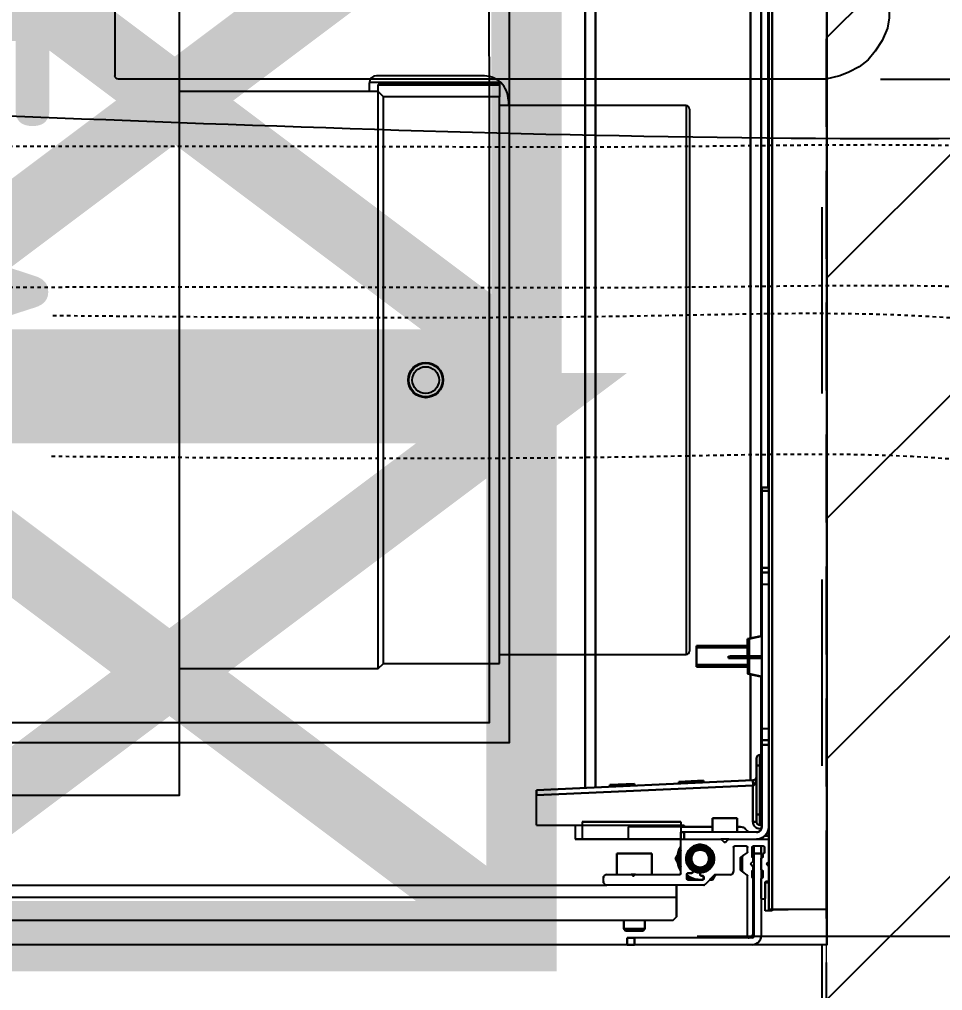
# Model space of a CAD drawing. Extents: x -2932 to 12371, y 2178 to 6224.
# Drawn here: x 5264.15 to 5290.38, y 4043.59 to 4071.19 of the extents above; entities that cross this region are included whole.
import ezdxf
from ezdxf import colors
from ezdxf.entities.mleader import LeaderData, LeaderLine
from ezdxf.math import Vec2, Vec3

# ---------------------------------------------------------------- set-up
doc = ezdxf.new("R2010")
doc.units = 0
doc.header["$PDMODE"] = 67
for name, pattern in [('prlm_ef', [0.165, 0.1, -0.065]), ('Style de ligne -1', [0.41664, 0.20828, -0.20836]), ('Style de ligne -13', [0.147638, 0.098425, -0.049213])]:
    doc.linetypes.add(name, pattern=pattern)
doc.layers.get('0').update_dxf_attribs({"color": 252})
doc.layers.add('_GAZELEC-BOITE INCORPO', color=36, linetype='Continuous', lineweight=18)
doc.layers.add('_GAZELEC-RESERVATION', color=1, linetype='Continuous', lineweight=18)
for name, color, linetype in [('_GAZELEC-EAU CHAUDE', 1, 'Continuous'), ('B aménagement intérieur', 252, 'Continuous'), ('B GÈnÈral_Hatch', 252, 'Continuous'), ('B Général', 252, 'Continuous'), ('C ANNOTATIONS-prestations', 252, 'Continuous'), ('D SURFACES-shab', 252, 'Continuous'), ('F REMPLISSAGE-vert foncé', 252, 'Continuous'), ('GAZ-GAZ N-1', 202, 'Continuous'), ('MTI900_Alu', 252, 'Continuous'), ('prlm-CHAUFF', 30, 'Continuous'), ('prlm-EAU-EF', 161, 'Continuous')]:
    doc.layers.add(name, color=color, linetype=linetype)
doc.styles.add('Arial', font='arial.ttf')
doc.styles.get("Standard").update_dxf_attribs({"font": 'isocp.shx', "height": 15})
doc.dimstyles.new('200', dxfattribs={"dimscale": 0.1, "dimtxt": 150, "dimasz": 25, "dimexe": 50, "dimexo": 50, "dimgap": 20, "dimtad": 1, "dimdec": 0, "dimdsep": 46, "dimtxsty": 'Arial', "dimblk1": 'DOTBLANK', "dimblk2": 'DOTBLANK', "dimsah": 1, "dimcen": 25, "dimclrd": 5, "dimclre": 5, "dimadec": 0, "dimazin": 0, "dimtfac": 1, "dimtdec": 0, "dimtmove": 0, "dimatfit": 3, "dimldrblk": 'DOTBLANK', "dimfxl": 50, "dimtolj": 1, "dimtzin": 0, "dimarcsym": 0})

# ---------------------------------------------------------------- blocks, each defined once
blk = doc.blocks.new('A n1.200_wc-2')
at = {"layer": 'B Général', "linetype": 'Continuous'}
for p, q in [((-24.9, 0.1), (24.9, 0.1)), ((25, -20.1), (25, 0))]:
    blk.add_line(p, q, dxfattribs=at)
at = {"layer": 'B Général', "linetype": 'Continuous', "flags": 128}
blk.add_lwpolyline([(-25, -20.1), (-24.9, -20.6), (-24.75, -20.9), (-24.55, -21.2), (-24.3, -21.45), (-23.9, -21.7), (-23.4, -21.85), (-23.15, -21.9), (23.25, -21.9), (23.55, -21.85), (23.9, -21.7), (24.2, -21.5), (24.45, -21.3), (24.65, -21.05), (24.8, -20.75), (24.9, -20.5), (24.95, -20.3), (25, -20.1)], dxfattribs=at)
at = {"layer": 'B Général', "linetype": 'Continuous'}
blk.add_arc((24.9, 0), 0.1, 0, 90, dxfattribs=at)
blk = doc.blocks.new('A n1.Groupe-6-1')
at = {"layer": 'B Général', "xscale": -1, "rotation": 270}
blk.add_blockref('A n1.200_wc-2', (35.5, 7.5), dxfattribs=at)
blk = doc.blocks.new('A n1.WC-plan-PMR')
at = {"layer": 'B Général', "linetype": 'Style de ligne -1', "ltscale": 25.4, "flags": 128}
blk.add_lwpolyline([(-114.5, 112.5), (15.5, 112.5), (15.5, 32.5), (-114.5, 32.5)], close=True, dxfattribs=at)
at = {"layer": 'B Général'}
blk.add_blockref('A n1.Groupe-6-1', (0, 0), dxfattribs=at)
blk = doc.blocks.new('A n1.Groupe-7-1')
at = {"layer": 'B GÈnÈral_Hatch', "linetype": 'Continuous'}
h = blk.add_hatch(dxfattribs=at)
h.set_pattern_fill('F_P__SOFFITE', color=256, style=0, pattern_type=2)
h.set_pattern_definition([(45, (0, 0.2205), (-3.5277778, 3.3072917), [])])
h.paths.add_polyline_path([(5287.089, 4134.389), (5417.089, 4134.389), (5417.089, 3989.389), (5287.089, 3989.389)])
at = {"layer": 'B Général', "linetype": 'Style de ligne -13', "ltscale": 25.4, "flags": 128}
blk.add_lwpolyline([(5287.089, 4134.389), (5417.089, 4134.389), (5417.089, 3989.389), (5287.089, 3989.389)], close=True, dxfattribs=at)
at = {"layer": 'D SURFACES-shab', "lineweight": 18, "flags": 128}
blk.add_lwpolyline([(5287.089, 3989.389), (5287.089, 4134.389), (5417.089, 4134.389), (5417.089, 3989.389)], close=True, dxfattribs=at)
at = {"layer": 'B Général', "rotation": 180}
blk.add_blockref('A n1.WC-plan-PMR', (5302.465, 4101.989), dxfattribs=at)
blk = doc.blocks.new('A n1.gaine 150_70')
at = {"layer": 'B Général', "linetype": 'Continuous'}
blk.add_line((18.5, 36.305), (-69, 36.305), dxfattribs=at)
at = {"layer": 'B Général', "linetype": 'Continuous', "flags": 128}
for points in [[(-70, 36.305), (19.5, 36.305), (19.5, -2.715), (-70, -2.715)], [(-70, -2.7), (-70, 36.3), (19.5, 36.3), (19.5, -2.7)]]:
    blk.add_lwpolyline(points, close=True, dxfattribs=at)
at = {"layer": 'C ANNOTATIONS-prestations'}
for p, q in [((18.5, 36.305), (18.5, 35.205)), ((18.5, 34.755), (18.5, 35.205)), ((-69, 34.755), (18.5, 34.755)), ((18.5, 34.655), (-69, 34.655)), ((6.5, 34.635), (-22.817, 34.635)), ((6.5, 34.455), (6.5, 34.655)), ((6.6, 34.655), (6.6, 34.455)), ((8.783, 34.455), (8.783, 34.655)), ((8.918, 34.655), (8.918, 34.455)), ((9.25, 34.455), (9.25, 34.655)), ((13.35, 34.455), (13.35, 34.655)), ((13.682, 34.455), (13.682, 34.655)), ((13.817, 34.655), (13.817, 34.455)), ((16.4, 34.655), (16.4, 34.55)), ((16.5, 34.655), (16.5, 34.625)), ((16.5, 33.517), (16.5, 34.625)), ((16.7, 34.505), (16.7, 34.215)), ((16.87, 34.535), (16.73, 34.535)), ((16.9, 34.485), (16.9, 34.505)), ((17.129, 34.655), (17.179, 34.606)), ((17.164, 34.62), (17.236, 34.62)), ((17.221, 34.606), (17.271, 34.655)), ((17.7, 34.625), (17.7, 34.585)), ((17.73, 34.555), (17.73, 34.655)), ((17.73, 34.555), (18.17, 34.555)), ((18.53, 34.555), (17.73, 34.555)), ((18.2, 34.525), (18.2, 34.465)), ((18.5, 34.755), (18.53, 34.755)), ((18.5, 34.755), (18.5, 34.655)), ((18.53, 34.755), (18.53, 34.555)), ((10.724, 34.435), (-22.75, 34.435)), ((6.6, 34.455), (6.5, 34.455)), ((6.6, 34.455), (8.783, 34.455)), ((8.918, 34.455), (8.783, 34.455)), ((9.25, 34.455), (8.918, 34.455)), ((13.35, 34.455), (9.25, 34.455)), ((10.72, 34.455), (10.8, 34.055)), ((11.3, 33.646), (11.3, 34.455)), ((11.35, 33.646), (11.35, 34.455)), ((11.8, 34.055), (11.88, 34.455)), ((14.1, 34.435), (11.876, 34.435)), ((13.682, 34.455), (13.35, 34.455)), ((13.817, 34.455), (13.682, 34.455)), ((13.817, 34.455), (16.15, 34.455)), ((14.1, 34.405), (14.1, 34.455)), ((14.1, 34.405), (14.4, 34.405)), ((14.4, 34.305), (14.2, 34.305)), ((14.4, 34.455), (14.4, 34.405)), ((14.4, 34.405), (15.8, 34.405)), ((14.4, 34.305), (14.4, 34.405)), ((15.8, 34.305), (14.4, 34.305)), ((15.8, 34.405), (15.8, 34.455)), ((15.8, 34.405), (16.1, 34.405)), ((15.8, 34.305), (15.8, 34.405)), ((16, 34.305), (15.8, 34.305)), ((16, 34.305), (16, 34.205)), ((16.1, 34.455), (16.1, 34.405)), ((16.3, 34.305), (16.3, 32.255)), ((16.7, 34.435), (16.9, 34.435)), ((16.9, 34.235), (16.7, 34.235)), ((17.001, 34.485), (16.9, 34.485)), ((16.9, 34.435), (19.25, 34.435)), ((16.9, 34.435), (16.9, 34.235)), ((16.9, 34.235), (19.25, 34.235)), ((16.96, 34.485), (16.999, 34.446)), ((16.999, 34.446), (17.037, 34.446)), ((17, 34.235), (17, 34.185)), ((17.043, 34.185), (17.043, 34.235)), ((17.345, 34.435), (17.06, 34.435)), ((17.357, 34.185), (17.357, 34.235)), ((17.368, 34.446), (17.401, 34.446)), ((17.4, 34.185), (17.4, 34.235)), ((17.401, 34.446), (17.44, 34.485)), ((17.576, 34.485), (17.404, 34.485)), ((18.17, 34.435), (17.635, 34.435)), ((-22.65, 34.135), (10.784, 34.135)), ((11.3, 34.055), (10.8, 34.055)), ((11, 34.055), (11, 32.605)), ((11.061, 34.055), (11.061, 32.605)), ((11.35, 34.055), (11.8, 34.055)), ((11.539, 34.055), (11.539, 32.605)), ((11.6, 32.605), (11.6, 34.055)), ((11.816, 34.135), (14.824, 34.135)), ((14.821, 34.198), (14.82, 34.21)), ((14.821, 34.198), (14.971, 34.205)), ((15.1, 28.055), (14.821, 34.198)), ((14.97, 34.21), (14.971, 34.205)), ((16, 34.205), (14.971, 34.205)), ((14.971, 34.205), (15.25, 28.055)), ((16.7, 34.025), (16.7, 33.685)), ((17.002, 34.185), (16.73, 34.185)), ((16.859, 34.055), (16.73, 34.055)), ((16.971, 33.918), (16.884, 34.042)), ((17.03, 34.205), (17.129, 34.205)), ((17.129, 34.205), (17.179, 34.156)), ((17.221, 34.156), (17.271, 34.205)), ((17.271, 34.205), (17.375, 34.205)), ((17.403, 34.185), (17.577, 34.185)), ((17.516, 34.042), (17.429, 33.918)), ((19.27, 34.055), (17.541, 34.055)), ((17.605, 34.205), (19.2, 34.205)), ((19.3, 34.185), (19.3, 30.835)), ((19.3, 34.105), (19.3, 34.085)), ((19.5, 34.185), (19.5, 30.835)), ((15.9, 33.755), (15.9, 33.055)), ((16.3, 33.755), (15.9, 33.755)), ((16.15, 33.852), (16.15, 33.755)), ((17.404, 33.905), (16.996, 33.905)), ((17, 33.905), (17, 33.875)), ((17, 33.875), (17.4, 33.875)), ((17, 33.875), (17.02, 33.855)), ((17.02, 33.855), (17.38, 33.855)), ((17.043, 33.855), (17.043, 33.905)), ((17.357, 33.855), (17.357, 33.905)), ((17.38, 33.855), (17.4, 33.875)), ((17.4, 33.875), (17.4, 33.905)), ((11.3, 33.51), (11.3, 33.646)), ((11.35, 33.646), (11.3, 33.646)), ((11.35, 33.51), (11.3, 33.51)), ((11.35, 33.51), (11.35, 33.646)), ((16.5, 33.517), (16.5, 33.293)), ((16.579, 33.426), (16.509, 33.496)), ((16.73, 33.655), (17.41, 33.655)), ((17.51, 33.555), (17.51, 33.127)), ((16.5, 32.185), (16.5, 33.293)), ((16.509, 33.314), (16.579, 33.384)), ((15.9, 33.055), (16.3, 33.055)), ((16.15, 33.055), (16.15, 32.155)), ((16.7, 32.899), (16.7, 32.511)), ((17.519, 33.106), (17.791, 32.834)), ((17.556, 33.113), (17.656, 33.055)), ((17.656, 33.055), (17.656, 32.969)), ((11.6, 32.605), (11, 32.605)), ((14.884, 32.805), (14.834, 32.803)), ((14.866, 32.101), (14.834, 32.803)), ((17.51, 32.705), (17.479, 32.705)), ((17.54, 32.775), (17.54, 32.735)), ((17.62, 32.805), (17.57, 32.805)), ((17.65, 32.355), (17.65, 32.775)), ((17.8, 32.813), (17.8, 30.055)), ((17.407, 32.495), (17.43, 32.495)), ((17.46, 32.465), (17.46, 32.355)), ((17.49, 32.325), (17.62, 32.325)), ((17.65, 32.351), (17.604, 32.325)), ((14.866, 32.101), (14.916, 32.104)), ((16, 32.155), (16, 29.355)), ((16, 32.155), (16.15, 32.155)), ((16.101, 28.055), (16.11, 32.255)), ((16.11, 32.255), (16.15, 32.257)), ((16.15, 32.155), (16.3, 32.155)), ((16.15, 32.155), (16.15, 30.655)), ((16.3, 32.255), (16.5, 32.255)), ((16.3, 32.155), (16.3, 32.255)), ((16.5, 32.155), (16.3, 32.155)), ((16.5, 32.185), (16.5, 32.155)), ((16.5, 32.155), (16.5, 30.655)), ((17.47, 32.155), (16.53, 32.155)), ((17.05, 32.005), (16.95, 32.063)), ((17.15, 32.063), (17.05, 32.005)), ((17.5, 30.867), (17.5, 32.125)), ((17.8, 32.035), (18.15, 32.035)), ((18.15, 32.035), (18.7, 32.035)), ((18.15, 1.335), (18.15, 32.035)), ((18.8, 31.935), (18.7, 32.035)), ((18.8, 1.435), (18.8, 31.935)), ((16.9, 31.335), (16.9, 30.335)), ((17.5, 31.335), (16.9, 31.335)), ((19.05, 31.135), (18.8, 31.135)), ((19.05, 31.135), (19.05, 30.535)), ((19.1, 31.085), (19.05, 31.135)), ((19.1, 30.585), (19.1, 31.085)), ((14.973, 30.843), (14.923, 30.841)), ((14.955, 30.139), (14.923, 30.841)), ((16.15, 30.655), (16.5, 30.655)), ((16.5, 30.655), (16.5, 29.355)), ((17.5, 30.867), (17.5, 30.743)), ((17.5, 30.055), (17.5, 30.743)), ((17.529, 30.826), (17.509, 30.846)), ((17.509, 30.764), (17.529, 30.784)), ((19.3, 30.835), (19.5, 30.835)), ((19.3, 30.635), (19.3, 30.835)), ((19.5, 30.835), (19.5, 30.635)), ((18.8, 30.535), (19.05, 30.535)), ((19.05, 30.535), (19.1, 30.585)), ((19.5, 30.635), (19.3, 30.635)), ((14.955, 30.139), (15.005, 30.142)), ((16.9, 30.335), (17.5, 30.335)), ((17.7, 29.955), (17.6, 29.955)), ((17.8, 3.285), (17.8, 30.055)), ((-22.475, 29.735), (15.024, 29.735)), ((-22.475, 29.435), (15.037, 29.435)), ((16, 29.355), (16.5, 29.355)), ((16.5, 29.355), (16.5, 29.155)), ((16.103, 29.155), (16.5, 29.155)), ((15.25, 28.055), (15.1, 28.055)), ((16.101, 28.055), (15.25, 28.055))]:
    blk.add_line(p, q, dxfattribs=at)
at = {"layer": 'C ANNOTATIONS-prestations', "flags": 128}
for points in [[(16.5, 34.305, 0.198912), (16.397, 34.552, 0.198912), (16.15, 34.655)], [(16.53, 34.655, 0.198912), (16.509, 34.646, 0.198912), (16.5, 34.625)], [(16.73, 34.535, 0.198912), (16.709, 34.526, 0.198912), (16.7, 34.505)], [(16.9, 34.505, 0.198912), (16.891, 34.526, 0.198912), (16.87, 34.535)], [(17.179, 34.606, 0.198912), (17.2, 34.597, 0.198912), (17.221, 34.606)], [(17.7, 34.625, 0.198912), (17.691, 34.646, 0.198912), (17.67, 34.655)], [(17.7, 34.585, 0.198912), (17.709, 34.564, 0.198912), (17.73, 34.555)], [(18.2, 34.525, 0.198912), (18.191, 34.546, 0.198912), (18.17, 34.555)], [(14.1, 34.405, 0.198912), (14.129, 34.334, 0.198912), (14.2, 34.305)], [(14.82, 34.21, 0.193016), (14.789, 34.277, 0.193016), (14.72, 34.305)], [(16, 34.205, 0.227222), (16.156, 34.28, 0.227222), (16.195, 34.448)], [(16, 34.305, 0.198912), (16.071, 34.334, 0.198912), (16.1, 34.405)], [(16.3, 34.305, 0.198912), (16.256, 34.411, 0.198912), (16.15, 34.455)], [(17, 34.435, 0.013224), (17, 34.44, 0.013224), (16.999, 34.446)], [(17.03, 34.46, 0.17724), (17.02, 34.478, 0.17724), (17.001, 34.485)], [(17.03, 34.46, 0.17724), (17.041, 34.442, 0.17724), (17.06, 34.435)], [(17.345, 34.435, 0.17724), (17.364, 34.442, 0.17724), (17.375, 34.46)], [(17.404, 34.485, 0.17724), (17.385, 34.478, 0.17724), (17.375, 34.46)], [(17.401, 34.446, 0.013224), (17.4, 34.44, 0.013224), (17.4, 34.435)], [(17.605, 34.46, 0.17724), (17.595, 34.478, 0.17724), (17.576, 34.485)], [(17.605, 34.46, 0.17724), (17.616, 34.442, 0.17724), (17.635, 34.435)], [(18.17, 34.435, 0.198912), (18.191, 34.444, 0.198912), (18.2, 34.465)], [(19.5, 34.185, 0.198912), (19.427, 34.362, 0.198912), (19.25, 34.435)], [(19.3, 34.185, 0.198912), (19.285, 34.22, 0.198912), (19.25, 34.235)], [(16.222, 34.005, 0.109774), (16.169, 33.936, 0.109774), (16.15, 33.852)], [(16.222, 34.005, 0.028434), (16.263, 34.044, 0.028434), (16.3, 34.087)], [(16.7, 34.215, 0.198912), (16.709, 34.194, 0.198912), (16.73, 34.185)], [(16.73, 34.055, 0.198912), (16.709, 34.046, 0.198912), (16.7, 34.025)], [(16.884, 34.042, 0.120588), (16.873, 34.052, 0.120588), (16.859, 34.055)], [(17.002, 34.185, 0.155096), (17.019, 34.191, 0.155096), (17.03, 34.205)], [(17.179, 34.156, 0.198912), (17.2, 34.147, 0.198912), (17.221, 34.156)], [(17.375, 34.205, 0.155096), (17.386, 34.191, 0.155096), (17.403, 34.185)], [(17.541, 34.055, 0.120588), (17.527, 34.052, 0.120588), (17.516, 34.042)], [(17.577, 34.185, 0.155096), (17.594, 34.191, 0.155096), (17.605, 34.205)], [(19.3, 34.105, 0.198912), (19.271, 34.176, 0.198912), (19.2, 34.205)], [(19.27, 34.055, 0.198912), (19.291, 34.064, 0.198912), (19.3, 34.085)], [(16.7, 33.685, 0.198912), (16.709, 33.664, 0.198912), (16.73, 33.655)], [(16.971, 33.918, 0.120588), (16.982, 33.908, 0.120588), (16.996, 33.905)], [(17.404, 33.905, 0.120588), (17.418, 33.908, 0.120588), (17.429, 33.918)], [(16.5, 33.517, 0.098491), (16.502, 33.506, 0.098491), (16.509, 33.496)], [(16.579, 33.384, 0.198912), (16.588, 33.405, 0.198912), (16.579, 33.426)], [(17.51, 33.555, 0.198912), (17.481, 33.626, 0.198912), (17.41, 33.655)], [(16.509, 33.314, 0.098491), (16.502, 33.304, 0.098491), (16.5, 33.293)], [(17.633, 32.992, 0.041018), (17.579, 33.083, 0.041018), (17.51, 33.164)], [(17.51, 33.127, 0.098491), (17.512, 33.116, 0.098491), (17.519, 33.106)], [(17.449, 32.733, 0.366532), (17.088, 33.103, 0.366532), (16.664, 32.808, 0.366532), (16.884, 32.341, 0.366532), (17.382, 32.482)], [(17.382, 32.482, 0.082935), (17.436, 32.602, 0.082935), (17.449, 32.733)], [(17.449, 32.733, 0.189855), (17.458, 32.713, 0.189855), (17.479, 32.705)], [(17.51, 32.705, 0.198912), (17.531, 32.714, 0.198912), (17.54, 32.735)], [(17.514, 32.325, 0.104675), (17.628, 32.546, 0.104675), (17.643, 32.794)], [(17.57, 32.805, 0.198912), (17.549, 32.796, 0.198912), (17.54, 32.775)], [(17.65, 32.775, 0.198912), (17.641, 32.796, 0.198912), (17.62, 32.805)], [(17.8, 32.813, 0.098491), (17.798, 32.824, 0.098491), (17.791, 32.834)], [(17.407, 32.495, 0.122946), (17.393, 32.491, 0.122946), (17.382, 32.482)], [(17.46, 32.465, 0.198912), (17.451, 32.486, 0.198912), (17.43, 32.495)], [(17.46, 32.355, 0.198912), (17.469, 32.334, 0.198912), (17.49, 32.325)], [(17.577, 32.325, 0.02871), (17.617, 32.388, 0.02871), (17.65, 32.455)], [(17.62, 32.325, 0.198912), (17.641, 32.334, 0.198912), (17.65, 32.355)], [(16.5, 32.185, 0.198912), (16.509, 32.164, 0.198912), (16.53, 32.155)], [(16.704, 32.155, 0.14145), (17.05, 32.055, 0.14145), (17.396, 32.155)], [(16.81, 32.155, 0.103148), (17.05, 32.105, 0.103148), (17.29, 32.155)], [(17.5, 32.125, 0.198912), (17.491, 32.146, 0.198912), (17.47, 32.155)], [(17.5, 30.867, 0.098491), (17.502, 30.856, 0.098491), (17.509, 30.846)], [(17.509, 30.764, 0.098491), (17.502, 30.754, 0.098491), (17.5, 30.743)], [(17.529, 30.784, 0.198912), (17.538, 30.805, 0.198912), (17.529, 30.826)], [(17.5, 30.055, 0.198912), (17.529, 29.984, 0.198912), (17.6, 29.955)], [(17.7, 29.955, 0.198912), (17.771, 29.984, 0.198912), (17.8, 30.055)]]:
    blk.add_lwpolyline(points, format="xyb", dxfattribs=at)
at = {"layer": 'C ANNOTATIONS-prestations'}
for radius in [0.35, 0.3, 0.25]:
    blk.add_circle((17.05, 32.705), radius, dxfattribs=at)
for points, knots in [([(14.97, 34.21), (14.97, 34.21), (14.968, 34.222), (14.956, 34.239), (14.941, 34.252), (14.921, 34.265), (14.896, 34.276), (14.867, 34.286), (14.818, 34.298), (14.754, 34.305), (14.724, 34.305), (14.722, 34.305), (14.72, 34.305)], [0, 0, 0, 1, 2, 3, 4, 5, 6, 7, 8, 9, 9, 10, 10, 10]), ([(14.82, 34.21), (14.82, 34.209), (14.821, 34.209), (14.822, 34.209), (14.824, 34.208), (14.833, 34.207), (14.852, 34.207), (14.88, 34.207), (14.931, 34.208), (14.968, 34.209), (14.969, 34.209), (14.97, 34.21)], [0, 0, 0, 1, 2, 3, 4, 5, 6, 7, 8, 8, 9, 9, 9])]:
    blk.add_open_spline(points, degree=2, knots=knots, dxfattribs=at)
blk = doc.blocks.new('A n0.MTI900_Alu_390')
at = {"layer": 'MTI900_Alu', "color": 1, "linetype": 'Continuous'}
for p, q in [((4.34, -0.405), (4.34, -3.475)), ((4.405, -0.415), (4.405, -3.465)), ((4.305, -0.6), (4.305, -3.277)), ((4.0071, -3.6913), (4.035, -3.077)), ((4.05, -3.077), (4.0221, -3.692)), ((4.035, -3.077), (4.05, -3.077)), ((4.1351, -3.077), (4.05, -3.077)), ((4.136, -3.497), (4.1351, -3.077)), ((4.1353, -3.187), (4.175, -3.187)), ((4.175, -3.187), (4.175, -3.207)), ((4.0287, -3.215), (-0.1325, -3.215)), ((4.125, -3.207), (4.125, -3.487)), ((4.125, -3.207), (4.175, -3.207)), ((4.175, -3.207), (4.175, -3.337)), ((4.0274, -3.245), (-0.1325, -3.245)), ((4.275, -3.277), (4.275, -3.3458)), ((4.295, -3.267), (4.285, -3.267)), ((4.305, -3.5528), (4.305, -3.277)), ((4.0173, -3.3556), (4.0205, -3.2854)), ((4.0255, -3.2857), (4.0205, -3.2854)), ((4.215, -3.305), (4.215, -3.405)), ((4.275, -3.305), (4.215, -3.305)), ((4.14, -3.337), (4.175, -3.337)), ((4.14, -3.487), (4.14, -3.337)), ((4.175, -3.337), (4.175, -3.487)), ((4.43, -3.325), (4.405, -3.325)), ((4.43, -3.325), (4.43, -3.385)), ((4.435, -3.33), (4.43, -3.325)), ((4.435, -3.38), (4.435, -3.33)), ((4.455, -3.355), (4.455, -3.335)), ((4.455, -3.335), (4.475, -3.335)), ((4.475, -3.335), (4.475, -3.355)), ((4.0173, -3.3556), (4.0223, -3.3558)), ((4.275, -3.3458), (4.275, -3.3582)), ((4.275, -3.3582), (4.275, -3.484)), ((4.2759, -3.3479), (4.2779, -3.3499)), ((4.2779, -3.3541), (4.2759, -3.3561)), ((4.455, -3.69), (4.455, -3.355)), ((4.475, -3.355), (4.455, -3.355)), ((4.475, -3.69), (4.475, -3.355)), ((4.405, -3.385), (4.43, -3.385)), ((4.43, -3.385), (4.435, -3.38)), ((4.215, -3.405), (4.275, -3.405)), ((4.22, -3.4778), (4.23, -3.472)), ((4.23, -3.472), (4.24, -3.4778)), ((4.34, -3.475), (4.305, -3.475)), ((4.395, -3.475), (4.34, -3.475)), ((4.395, -3.475), (4.405, -3.465)), ((4.0084, -3.5518), (4.0116, -3.4816)), ((4.0166, -3.4819), (4.0116, -3.4816)), ((4.125, -3.487), (4.14, -3.487)), ((4.14, -3.4972), (4.136, -3.497)), ((4.14, -3.487), (4.155, -3.487)), ((4.14, -3.487), (4.14, -3.577)), ((4.155, -3.487), (4.175, -3.487)), ((4.155, -3.497), (4.155, -3.487)), ((4.155, -3.702), (4.155, -3.497)), ((4.175, -3.497), (4.155, -3.497)), ((4.175, -3.487), (4.175, -3.49)), ((4.175, -3.49), (4.175, -3.6008)), ((4.272, -3.487), (4.178, -3.487)), ((4.287, -3.504), (4.274, -3.504)), ((4.2854, -3.504), (4.29, -3.5066)), ((3.625, -3.532), (3.685, -3.532)), ((3.625, -3.532), (3.625, -3.682)), ((3.6311, -3.682), (3.6311, -3.532)), ((3.6789, -3.682), (3.6789, -3.532)), ((3.685, -3.682), (3.685, -3.532)), ((4.195, -3.5614), (4.195, -3.5226)), ((4.268, -3.521), (4.2657, -3.521)), ((4.271, -3.507), (4.271, -3.518)), ((4.29, -3.549), (4.29, -3.507)), ((4.0084, -3.5518), (4.0134, -3.552)), ((4.2729, -3.542), (4.276, -3.542)), ((4.2769, -3.5821), (4.3041, -3.5549)), ((4.279, -3.545), (4.279, -3.549)), ((4.282, -3.552), (4.287, -3.552)), ((4.115, -3.577), (4.115, -3.647)), ((4.155, -3.577), (4.115, -3.577)), ((4.276, -3.627), (4.276, -3.5842)), ((4.2906, -3.577), (4.2806, -3.5828)), ((4.2906, -3.5684), (4.2906, -3.577)), ((4.175, -3.6232), (4.175, -3.6008)), ((4.1759, -3.6029), (4.1829, -3.6099)), ((4.1829, -3.6141), (4.1759, -3.6211)), ((3.655, -3.6411), (3.655, -3.6275)), ((3.66, -3.6275), (3.655, -3.6275)), ((3.655, -3.717), (3.655, -3.6411)), ((3.66, -3.6411), (3.655, -3.6411)), ((3.66, -3.6411), (3.66, -3.6275)), ((3.66, -3.717), (3.66, -3.6411)), ((4.175, -3.6232), (4.175, -3.734)), ((4.195, -3.674), (4.195, -3.64)), ((4.198, -3.637), (4.266, -3.637)), ((4.115, -3.647), (4.155, -3.647)), ((4.14, -3.647), (4.14, -3.6567)), ((4.2221, -3.6633), (4.2134, -3.6757)), ((4.2654, -3.662), (4.2246, -3.662)), ((4.227, -3.657), (4.225, -3.659)), ((4.265, -3.659), (4.225, -3.659)), ((4.225, -3.659), (4.225, -3.662)), ((4.263, -3.657), (4.227, -3.657)), ((4.2293, -3.657), (4.2293, -3.662)), ((4.2607, -3.657), (4.2607, -3.662)), ((4.265, -3.659), (4.263, -3.657)), ((4.265, -3.662), (4.265, -3.659)), ((4.2766, -3.6757), (4.2679, -3.6633)), ((3.6044, -3.685), (-0.15, -3.685)), ((3.605, -3.682), (3.598, -3.717)), ((3.655, -3.682), (3.605, -3.682)), ((3.705, -3.682), (3.66, -3.682)), ((3.712, -3.717), (3.705, -3.682)), ((4.0074, -3.685), (3.7056, -3.685)), ((4.007, -3.6925), (4.0071, -3.6913)), ((4.0071, -3.6913), (4.0221, -3.692)), ((4.0221, -3.692), (4.022, -3.6925)), ((4.0221, -3.692), (4.125, -3.692)), ((4.125, -3.692), (4.125, -3.702)), ((4.195, -3.722), (4.195, -3.693)), ((4.195, -3.695), (4.215, -3.695)), ((4.2109, -3.677), (4.198, -3.677)), ((4.198, -3.69), (4.2252, -3.69)), ((4.215, -3.695), (4.45, -3.695)), ((4.215, -3.695), (4.215, -3.715)), ((4.225, -3.69), (4.225, -3.695)), ((4.228, -3.692), (4.2367, -3.692)), ((4.2293, -3.69), (4.2293, -3.695)), ((4.2429, -3.6871), (4.2388, -3.6911)), ((4.2512, -3.6911), (4.2471, -3.6871)), ((4.2533, -3.692), (4.2625, -3.692)), ((4.2607, -3.69), (4.2607, -3.695)), ((4.265, -3.695), (4.265, -3.69)), ((4.2827, -3.69), (4.2653, -3.69)), ((4.452, -3.677), (4.2791, -3.677)), ((4.2855, -3.692), (4.445, -3.692)), ((4.455, -3.682), (4.455, -3.68)), ((-0.16, -3.715), (3.5984, -3.715)), ((3.175, -3.717), (3.185, -3.717)), ((3.175, -3.737), (3.175, -3.717)), ((3.185, -3.717), (3.4033, -3.717)), ((3.185, -3.717), (3.185, -3.737)), ((3.4033, -3.737), (3.4033, -3.717)), ((3.4033, -3.717), (3.4168, -3.717)), ((3.4168, -3.717), (3.45, -3.717)), ((3.4168, -3.717), (3.4168, -3.737)), ((3.45, -3.717), (3.86, -3.717)), ((3.45, -3.717), (3.45, -3.737)), ((3.7116, -3.715), (3.935, -3.715)), ((3.86, -3.717), (3.8932, -3.717)), ((3.86, -3.717), (3.86, -3.737)), ((3.8932, -3.717), (3.9067, -3.717)), ((3.8932, -3.737), (3.8932, -3.717)), ((3.9067, -3.717), (4.14, -3.717)), ((3.9067, -3.717), (3.9067, -3.737)), ((3.935, -3.717), (3.935, -3.712)), ((3.965, -3.712), (3.935, -3.712)), ((3.945, -3.702), (3.965, -3.702)), ((3.965, -3.702), (4.105, -3.702)), ((3.965, -3.712), (3.965, -3.702)), ((3.965, -3.712), (3.965, -3.717)), ((4.105, -3.712), (3.965, -3.712)), ((4.105, -3.702), (4.125, -3.702)), ((4.105, -3.712), (4.105, -3.702)), ((4.105, -3.717), (4.105, -3.712)), ((4.135, -3.712), (4.105, -3.712)), ((4.135, -3.712), (4.135, -3.717)), ((4.215, -3.715), (4.195, -3.715)), ((4.198, -3.725), (4.212, -3.725)), ((4.215, -3.715), (4.45, -3.715)), ((4.215, -3.72), (4.2251, -3.72)), ((4.215, -3.722), (4.215, -3.72)), ((4.2249, -3.7161), (4.221, -3.72)), ((4.2287, -3.7161), (4.2249, -3.7161)), ((4.2595, -3.715), (4.231, -3.715)), ((4.2651, -3.7161), (4.2618, -3.7161)), ((4.269, -3.72), (4.2651, -3.7161)), ((4.2654, -3.72), (4.2826, -3.72)), ((4.342, -3.715), (4.2885, -3.715)), ((4.345, -3.724), (4.345, -3.718)), ((-4.375, -3.737), (4.375, -3.737)), ((4.375, -3.747), (-4.375, -3.747)), ((-0.1667, -3.735), (3.175, -3.735)), ((4.165, -3.7265), (4.165, -3.737)), ((4.175, -3.734), (4.175, -3.737)), ((4.2429, -3.7321), (4.2379, -3.737)), ((4.2486, -3.7335), (4.2414, -3.7335)), ((4.2521, -3.737), (4.2471, -3.7321)), ((4.295, -3.734), (4.295, -3.73)), ((4.298, -3.727), (4.342, -3.727)), ((4.378, -3.727), (4.298, -3.727)), ((4.298, -3.727), (4.298, -3.737)), ((4.375, -3.737), (4.375, -3.747)), ((4.375, -3.747), (4.378, -3.747)), ((4.375, -3.792), (4.375, -3.747)), ((4.378, -3.747), (4.378, -3.727)), ((4.375, -3.902), (4.375, -3.792)), ((-4.375, -3.902), (4.375, -3.902))]:
    blk.add_line(p, q, dxfattribs=at)
for radius in [0.035, 0.03, 0.025]:
    blk.add_circle((4.23, -3.542), radius, dxfattribs=at)
for centre, radius, start, end in [((4.285, -3.277), 0.01, 90, 180), ((4.295, -3.277), 0.01, 0, 90), ((4.278, -3.3458), 0.003, 180, 225), ((4.278, -3.3582), 0.003, 135, 180), ((4.2758, -3.352), 0.003, 315, 45), ((4.23, -3.542), 0.065, 57.7958, 122.2042), ((4.178, -3.49), 0.003, 90, 180), ((4.23, -3.542), 0.04, 33.9272, 355.9994), ((4.23, -3.542), 0.06, 66.4435, 113.5565), ((4.274, -3.507), 0.003, 90, 180), ((4.272, -3.484), 0.003, 270, 0), ((4.23, -3.542), 0.06, 0, 39.2965), ((4.23, -3.542), 0.065, 22.6199, 35.7758), ((4.287, -3.507), 0.003, 0, 90), ((4.2657, -3.518), 0.003, 213.9272, 270), ((4.23, -3.542), 0.04, 0, 33.9272), ((4.268, -3.518), 0.003, 270, 0), ((4.2729, -3.545), 0.003, 90, 175.9994), ((4.23, -3.542), 0.04, 355.9994, 0), ((4.276, -3.545), 0.003, 0, 90), ((4.282, -3.549), 0.003, 180, 270), ((4.287, -3.549), 0.003, 270, 0), ((4.23, -3.542), 0.06, 351.491, 0), ((4.302, -3.5528), 0.003, 315, 0), ((4.23, -3.542), 0.065, 315.0475, 333.838), ((4.279, -3.5842), 0.003, 135, 180), ((4.178, -3.6008), 0.003, 180, 225), ((4.1808, -3.612), 0.003, 315, 45), ((4.178, -3.6232), 0.003, 135, 180), ((4.198, -3.64), 0.003, 90, 180), ((4.266, -3.627), 0.01, 270, 0), ((4.16, -3.6567), 0.02, 180, 230.1159), ((4.2246, -3.665), 0.003, 90, 145.008), ((4.2654, -3.665), 0.003, 34.992, 90), ((3.997, -3.692), 0.01, 270, 357.3974), ((4.125, -3.712), 0.02, 347.588, 90), ((4.1151, -3.7104), 0.05, 37.0861, 50.1159), ((4.198, -3.674), 0.003, 180, 270), ((4.198, -3.693), 0.003, 90, 180), ((4.2109, -3.674), 0.003, 270, 325.008), ((4.2252, -3.693), 0.003, 19.4712, 90), ((4.2367, -3.689), 0.003, 270, 315), ((4.245, -3.6892), 0.003, 45, 135), ((4.2533, -3.689), 0.003, 225, 270), ((4.2653, -3.693), 0.003, 90, 160.5288), ((4.2791, -3.674), 0.003, 214.992, 270), ((4.2827, -3.693), 0.003, 19.4712, 90), ((4.445, -3.682), 0.01, 270, 0), ((4.45, -3.69), 0.025, 270, 0), ((4.45, -3.69), 0.005, 270, 0), ((4.452, -3.68), 0.003, 0, 90), ((3.945, -3.712), 0.01, 90, 180), ((4.125, -3.712), 0.01, 0, 90), ((4.14, -3.702), 0.035, 270, 0), ((4.14, -3.702), 0.015, 270, 0), ((4.198, -3.722), 0.003, 180, 270), ((4.212, -3.722), 0.003, 270, 0), ((4.215, -3.715), 0.01, 353.9388, 0), ((4.2251, -3.717), 0.003, 270, 350.4059), ((4.231, -3.718), 0.003, 90, 170.4059), ((4.2595, -3.718), 0.003, 9.5941, 90), ((4.2654, -3.717), 0.003, 189.5941, 270), ((4.275, -3.715), 0.01, 180, 186.0612), ((4.2826, -3.717), 0.003, 270, 350.4059), ((4.2885, -3.718), 0.003, 90, 170.4059), ((4.342, -3.718), 0.003, 0, 90), ((4.342, -3.724), 0.003, 270, 0), ((4.178, -3.734), 0.003, 180, 270), ((4.245, -3.7342), 0.003, 45, 135), ((4.292, -3.734), 0.003, 270, 0), ((4.298, -3.73), 0.003, 90, 180)]:
    blk.add_arc(centre, radius, start, end, dxfattribs=at)
for centre, major_axis, ratio, start_param, end_param in [((3.997, -3.692), (-0.025, 0), 0.4, 1.570796, 3.096169), ((4.022, -3.6931), (-0.015, 0.0007), 0.045361, -1.568734, 0)]:
    blk.add_ellipse(centre, major_axis=major_axis, ratio=ratio, start_param=start_param, end_param=end_param, dxfattribs=at)
blk = doc.blocks.new('xi.uta-yzen-d')
at = {"layer": 'prlm-CHAUFF', "ltscale": 50}
for p, q in [((21, 35.12), (36.4, 35.12)), ((20.9, 35.02), (36.5, 35.02)), ((20.9, 35.02), (20.9, 29.72)), ((36.5, 29.72), (36.5, 35.02)), ((20.75, 29.97), (20.9, 29.97)), ((20.244, 29.72), (20.65, 29.72)), ((20.244, 29.72), (20.244, 26.02)), ((20.3, 29.72), (20.3, 26.27)), ((20.32, 29.72), (20.32, 26.27)), ((36.75, 29.72), (20.65, 29.72)), ((20.65, 29.72), (20.65, 26.42)), ((36.75, 26.42), (36.75, 29.72)), ((20.05, 29.216), (20.05, 26.22)), ((20.3, 28.42), (20.32, 28.42)), ((20.32, 28.07), (20.3, 28.07)), ((20.3, 27.693), (20.32, 27.693)), ((20.32, 27.343), (20.3, 27.343)), ((20.3, 27.293), (20.32, 27.293)), ((20.32, 27.193), (20.3, 27.193)), ((20.32, 26.27), (20.3, 26.27)), ((20.5, 26.27), (20.32, 26.27)), ((20.65, 26.42), (20.5, 26.27)), ((36.9, 26.27), (20.5, 26.27)), ((20.5, 26.27), (20.5, 20.62)), ((36.75, 26.42), (20.65, 26.42)), ((36.9, 26.27), (36.75, 26.42)), ((36.9, 20.62), (36.9, 26.27)), ((20.5, 26.02), (20.25, 26.02))]:
    blk.add_line(p, q, dxfattribs=at)
for points in [[(0, 30), (0, 0), (39, 0), (39, 30)], [(0.571, 29.429), (0.571, 0.571), (38.429, 0.571), (38.429, 29.429)], [(-40.5, 20.62), (-40.5, 3.9), (40.5, 3.9), (40.5, 20.62)]]:
    blk.add_lwpolyline(points, close=True, dxfattribs=at)
for radius in [0.5, 0.48, 0.38]:
    blk.add_circle((28.7, 27.62), radius, dxfattribs=at)
for centre, radius, start, end in [((21, 35.02), 0.1, 90, 180), ((36.4, 35.02), 0.1, 0, 90), ((20.75, 29.27), 0.7, 90, 136.2731), ((20.825, 29.24), 0.776, 138.5248, 181.7675), ((20.25, 26.22), 0.2, 180, 268.3239), ((20.25, 26.22), 0.2, 268.3239, 270)]:
    blk.add_arc(centre, radius, start, end, dxfattribs=at)
for centre, major_axis, ratio, start_param, end_param in [((20.75, 28.959), (-0.45, 0), 0.974723, 5.983927, 6.283185), ((20.75, 28.603), (-0.45, 0), 0.974723, 5.983927, 6.283185), ((21.55, 28.603), (-1.25, 0), 0.146694, 0, 0.179125)]:
    blk.add_ellipse(centre, major_axis=major_axis, ratio=ratio, start_param=start_param, end_param=end_param, dxfattribs=at)
blk.add_open_spline([(20.318, 29.391), (20.314, 29.379), (20.311, 29.366), (20.303, 29.324), (20.3, 29.294), (20.3, 29.265)], degree=3, knots=[0.8185803, 0.8185803, 0.8185803, 0.8185803, 0.875, 0.875, 1, 1, 1, 1], dxfattribs=at)
at = {"layer": 'prlm-CHAUFF', "ltscale": 50, "insert": (7.303, 16.894), "char_height": 10, "width": 139.79252, "attachment_point": 1}
blk.add_mtext('UTA', dxfattribs=at)
blk = doc.blocks.new('_DOTBLANK')
at = {"color": 0, "linetype": 'ByBlock'}
blk.add_line((-0.5, 0), (-1, 0), dxfattribs=at)
blk.add_circle((0, 0), 0.5, dxfattribs=at)
blk = doc.blocks.new('*D350')
at = {"layer": '_GAZELEC-BOITE INCORPO', "color": 5, "lineweight": -2, "transparency": 16777216}
for p, q in [((5283.562, 4076.237), (5329.506, 4076.237)), ((5324.506, 4073.737), (5324.506, 4047.639)), ((5283.414, 4045.139), (5329.506, 4045.139))]:
    blk.add_line(p, q, dxfattribs=at)
at = {"layer": 'Defpoints', "color": 0, "transparency": 16777216}
for p in [(5278.562, 4076.237), (5278.414, 4045.139), (5324.506, 4045.139)]:
    blk.add_point(p, dxfattribs=at)
at = {"layer": '_GAZELEC-BOITE INCORPO', "color": 5, "lineweight": -2, "transparency": 16777216, "xscale": 2.5, "yscale": 2.5, "zscale": 2.5}
for p, rotation in [((5324.506, 4076.237), 90), ((5324.506, 4045.139), 270)]:
    blk.add_blockref('_DOTBLANK', p, dxfattribs=dict(at, rotation=rotation))
at = {"layer": '_GAZELEC-BOITE INCORPO', "color": 0, "transparency": 16777216, "insert": (5314.842, 4060.688), "char_height": 15, "attachment_point": 5, "rotation": 90, "style": 'Arial'}
blk.add_mtext('\\A1;31', dxfattribs=at)
blk = doc.blocks.new('*D352')
at = {"layer": '_GAZELEC-BOITE INCORPO', "color": 5, "lineweight": -2, "transparency": 16777216}
for p, q in [((5258.414, 4040.589), (5258.414, 3834.453)), ((5278.414, 4040.139), (5278.414, 3834.453)), ((5260.914, 3839.453), (5275.914, 3839.453)), ((5278.414, 3839.453), (5306.605, 3839.453))]:
    blk.add_line(p, q, dxfattribs=at)
at = {"layer": 'Defpoints', "color": 0, "transparency": 16777216}
for p in [(5258.414, 4045.589), (5278.414, 4045.139), (5278.414, 3839.453)]:
    blk.add_point(p, dxfattribs=at)
at = {"layer": '_GAZELEC-BOITE INCORPO', "color": 5, "lineweight": -2, "transparency": 16777216, "xscale": 2.5, "yscale": 2.5, "zscale": 2.5, "rotation": 180}
blk.add_blockref('_DOTBLANK', (5258.414, 3839.453), dxfattribs=at)
at = {"layer": '_GAZELEC-BOITE INCORPO', "color": 5, "lineweight": -2, "transparency": 16777216, "xscale": 2.5, "yscale": 2.5, "zscale": 2.5}
blk.add_blockref('_DOTBLANK', (5278.414, 3839.453), dxfattribs=at)
at = {"layer": '_GAZELEC-BOITE INCORPO', "color": 0, "transparency": 16777216, "insert": (5293.759, 3849.112), "char_height": 15, "attachment_point": 5, "style": 'Arial'}
blk.add_mtext('\\A1;20', dxfattribs=at)

msp = doc.modelspace()

# ---------------------------------------------------------------- linework, layer by layer
at = {"layer": '_GAZELEC-BOITE INCORPO', "const_width": 2}
for points in [[(5258.562, 4066.385), (5258.562, 4061.385), (5278.561, 4061.385), (5278.562, 4076.385), (5258.562, 4076.385), (5258.562, 4061.385), (5278.562, 4076.385), (5258.562, 4076.384), (5278.561, 4061.385)], [(5258.414, 4050.139), (5258.414, 4045.139), (5278.414, 4045.139), (5278.414, 4060.139), (5258.414, 4060.139), (5258.414, 4045.139), (5278.414, 4060.139), (5258.414, 4060.138), (5278.414, 4045.139)]]:
    msp.add_lwpolyline(points, dxfattribs=at)
at = {"layer": '_GAZELEC-EAU CHAUDE', "linetype": 'prlm_ef'}
msp.add_open_spline([(5264.58, 4072.243), (5273.887, 4072.238), (5283.197, 4072.233), (5311.134, 4072.255), (5329.758, 4072.33), (5357.966, 4072.303), (5367.566, 4072.266), (5386.759, 4072.11), (5396.353, 4071.994), (5425.135, 4071.582), (5444.322, 4071.22), (5501.916, 4070.222), (5540.359, 4069.678), (5592.041, 4070.388), (5605.144, 4070.691), (5627.09, 4071.467), (5635.922, 4071.852), (5653.602, 4072.788), (5662.443, 4073.336), (5688.947, 4075.048), (5706.593, 4076.277), (5749.109, 4078.365), (5773.902, 4078.85), (5806.08, 4076.825), (5813.738, 4076.142), (5827.959, 4074.423), (5834.531, 4073.447), (5856.812, 4069.428), (5872.429, 4065.404), (5891.127, 4059.222), (5894.486, 4058.056), (5900.468, 4055.882), (5903.096, 4054.89), (5908.359, 4052.858), (5910.992, 4051.82), (5918.915, 4048.701), (5924.227, 4046.612), (5933.293, 4043.351), (5937.006, 4042.099), (5944.62, 4039.812), (5948.524, 4038.785), (5959.374, 4036.484), (5966.417, 4035.599), (5980.611, 4035.06), (5987.765, 4035.405), (5999.866, 4037.111), (6004.837, 4038.141), (6014.229, 4040.76), (6018.663, 4042.295), (6027.362, 4045.95), (6031.622, 4048.065), (6044.105, 4055.26), (6051.9, 4061.149), (6065.529, 4074.646), (6071.365, 4082.255), (6077.105, 4093.023), (6078.308, 4095.584), (6080.06, 4099.916), (6080.692, 4101.657), (6081.824, 4105.178), (6082.321, 4106.951), (6083.641, 4112.294), (6084.292, 4115.888), (6085.681, 4125.727), (6086.137, 4131.988), (6086.591, 4138.162)], degree=3, knots=[0, 0, 0, 0, 27.924104, 27.924104, 83.772311, 83.772311, 112.618968, 112.618968, 141.465625, 141.465625, 199.15894, 199.15894, 314.545569, 314.545569, 353.667967, 353.667967, 379.960394, 379.960394, 406.252821, 406.252821, 458.837676, 458.837676, 533.495709, 533.495709, 556.930337, 556.930337, 577.207417, 577.207417, 625.969881, 625.969881, 636.703665, 636.703665, 645.175222, 645.175222, 653.64678, 653.64678, 670.589895, 670.589895, 682.147662, 682.147662, 693.96766, 693.96766, 714.426612, 714.426612, 734.885564, 734.885564, 749.265566, 749.265566, 762.398411, 762.398411, 775.531257, 775.531257, 802.169829, 802.169829, 828.808402, 828.808402, 836.866313, 836.866313, 842.157367, 842.157367, 847.44842, 847.44842, 858.030528, 858.030528, 876.355641, 876.355641, 876.355641, 876.355641], dxfattribs=at)
for points in [[(5265.101, 4062.776), (5282.358, 4062.776), (5289.565, 4062.776), (5301.096, 4060.438), (5312.208, 4052.509), (5321.398, 4034.789), (5329.649, 4014.479), (5329.649, 3993.46), (5310.734, 3963.069), (5197.768, 3931.603), (5086.442, 3931.603), (5029.593, 3944.613), (4969.795, 4004.411), (4949.869, 4044.295), (4943.264, 4102.99), (4943.264, 4132.392)], [(5261.255, 4067.58), (5274.247, 4067.58), (5282.58, 4067.58), (5291.898, 4067.58), (5310.507, 4063.564), (5325.104, 4048.966), (5342.933, 3964.249), (5258.459, 3908.911), (5200.342, 3905.191), (5046.634, 3901.861), (4995.429, 3901.861), (4936.192, 3918.658), (4887.663, 3967.186), (4867.643, 4032.229), (4866.722, 4070.832)]]:
    msp.add_spline(points, degree=3, dxfattribs=at)
at = {"layer": 'B aménagement intérieur', "linetype": 'Continuous'}
for p, q in [((5286.965, 4044.889), (5247.95, 4044.889)), ((5286.965, 3984.389), (5286.965, 4044.889))]:
    msp.add_line(p, q, dxfattribs=at)
at = {"layer": 'F REMPLISSAGE-vert foncé', "linetype": 'Continuous'}
for p, q in [((5286.965, 4044.889), (5247.95, 4044.889)), ((5286.965, 3984.389), (5286.965, 4044.889))]:
    msp.add_line(p, q, dxfattribs=at)
at = {"layer": 'GAZ-GAZ N-1'}
msp.add_spline([(5177.423, 4601.61), (5162.549, 4601.61), (5136.105, 4598.415), (5108.229, 4586.794), (5087.121, 4563.574), (5071.992, 4531.635), (5063.672, 4490.524), (5060.982, 4446.669), (5062.756, 4398.493), (5073.499, 4330.522), (5094.496, 4283.214), (5124.664, 4250.885), (5192.5, 4228.65), (5287.963, 4222.699), (5344.506, 4199.583), (5368.926, 4175.164), (5377.233, 4155.137), (5379.366, 4124.958), (5366.766, 4098.205), (5348.153, 4079.592), (5307.922, 4068.466), (5263.143, 4068.466)], degree=3, dxfattribs=at)
at = {"layer": 'prlm-EAU-EF', "linetype": 'prlm_ef'}
msp.add_spline([(5264.582, 4076.243), (5295.384, 4076.243), (5369.471, 4076.243), (5643.18, 4076.243), (5841.565, 4076.243), (5902.147, 4059.514), (5953.832, 4041.749), (6020.331, 4047.342), (6077.363, 4104.374), (6082.601, 4138.455)], degree=3, dxfattribs=at)
for points, knots in [([(5265.065, 4058.776), (5267.09, 4058.758), (5269.12, 4058.74), (5272.818, 4058.719), (5274.484, 4058.714), (5277.443, 4058.72), (5278.734, 4058.727), (5280.785, 4058.75), (5281.545, 4058.761), (5283.826, 4058.802), (5285.305, 4058.839), (5287.577, 4058.837), (5288.403, 4058.824), (5290.833, 4058.717), (5292.43, 4058.556), (5295.544, 4058.017), (5297.057, 4057.639), (5299.35, 4056.844), (5300.171, 4056.509), (5301.785, 4055.746), (5302.575, 4055.319), (5304.872, 4053.915), (5306.303, 4052.817), (5308.129, 4051.067), (5308.654, 4050.511), (5310.123, 4048.79), (5310.998, 4047.525), (5312.618, 4044.781), (5313.361, 4043.302), (5314.788, 4040.189), (5315.472, 4038.555), (5316.663, 4035.7), (5317.162, 4034.5), (5318.346, 4031.777), (5319.026, 4030.296), (5320.374, 4027.392), (5321.042, 4025.967), (5322.61, 4022.516), (5323.475, 4020.51), (5324.645, 4017.349), (5325.033, 4016.186), (5325.634, 4014.09), (5325.864, 4013.16), (5326.255, 4011.266), (5326.416, 4010.306), (5326.792, 4007.4), (5326.903, 4005.426), (5326.842, 4001.294), (5326.645, 3999.136), (5325.913, 3994.797), (5325.363, 3992.627), (5323.93, 3988.368), (5323.05, 3986.28), (5319.896, 3979.998), (5317.145, 3975.972), (5312.353, 3970.326), (5310.603, 3968.476), (5305.794, 3963.861), (5302.628, 3961.275), (5295.979, 3956.601), (5292.494, 3954.512), (5281.802, 3948.998), (5274.196, 3946.183), (5258.224, 3941.796), (5249.86, 3940.225), (5232.743, 3937.9), (5223.991, 3937.146), (5210.379, 3936.258), (5205.523, 3935.998), (5197.651, 3935.601), (5194.618, 3935.452), (5188.592, 3935.162), (5185.597, 3935.022), (5176.658, 3934.623), (5170.759, 3934.384), (5153.192, 3933.796), (5141.652, 3933.576), (5125.105, 3933.689), (5120.082, 3933.78), (5109.154, 3934.124), (5103.246, 3934.402), (5094.167, 3934.993), (5091.02, 3935.228), (5081.543, 3936.032), (5075.191, 3936.691), (5062.667, 3938.529), (5056.493, 3939.708), (5046.986, 3942.207), (5043.521, 3943.273), (5037.623, 3945.423), (5035.148, 3946.436), (5030.834, 3948.43), (5028.972, 3949.374), (5025.305, 3951.394), (5023.503, 3952.469), (5018.187, 3955.877), (5014.764, 3958.391), (5002.794, 3968.227), (4994.908, 3976.758), (4985.055, 3989.351), (4982.521, 3992.791), (4978.053, 3999.16), (4976.092, 4002.069), (4972.814, 4007.095), (4971.471, 4009.199), (4968.858, 4013.411), (4967.588, 4015.521), (4963.908, 4021.875), (4961.631, 4026.141), (4958.117, 4033.607), (4956.765, 4036.783), (4954.843, 4041.941), (4954.175, 4043.898), (4952.961, 4047.848), (4952.413, 4049.847), (4950.926, 4055.909), (4950.147, 4060.036), (4947.923, 4075.26), (4947.472, 4086.737), (4947.269, 4101.59), (4947.245, 4104.955), (4947.217, 4111.661), (4947.214, 4115.005), (4947.225, 4123.026), (4947.244, 4127.699), (4947.263, 4132.375)], [0, 0, 0, 0, 6.074873, 6.074873, 11.042765, 11.042765, 14.879699, 14.879699, 17.132762, 17.132762, 21.638888, 21.638888, 24.286489, 24.286489, 29.581693, 29.581693, 34.876896, 34.876896, 37.947707, 37.947707, 41.018518, 41.018518, 47.16014, 47.16014, 49.846442, 49.846442, 55.219047, 55.219047, 60.591651, 60.591651, 65.964256, 65.964256, 69.738651, 69.738651, 74.461208, 74.461208, 79.183765, 79.183765, 86.040492, 86.040492, 90.051065, 90.051065, 93.261774, 93.261774, 96.472482, 96.472482, 102.893899, 102.893899, 109.875424, 109.875424, 117.14728, 117.14728, 124.419136, 124.419136, 139.563359, 139.563359, 147.465198, 147.465198, 160.400743, 160.400743, 173.336287, 173.336287, 198.518367, 198.518367, 223.700448, 223.700448, 248.882528, 248.882528, 262.830846, 262.830846, 271.630144, 271.630144, 280.429442, 280.429442, 298.028037, 298.028037, 333.225229, 333.225229, 348.586918, 348.586918, 366.587096, 366.587096, 376.096274, 376.096274, 395.11463, 395.11463, 414.132986, 414.132986, 425.398522, 425.398522, 433.848139, 433.848139, 440.502065, 440.502065, 447.155991, 447.155991, 460.463844, 460.463844, 495.268313, 495.268313, 507.867052, 507.867052, 518.202999, 518.202999, 525.595873, 525.595873, 532.988748, 532.988748, 547.774497, 547.774497, 558.551137, 558.551137, 565.0689, 565.0689, 571.586663, 571.586663, 584.62219, 584.62219, 618.931512, 618.931512, 628.979389, 628.979389, 639.027266, 639.027266, 653.10945, 653.10945, 653.10945, 653.10945]), ([(5261.26, 4063.58), (5263.682, 4063.583), (5266.102, 4063.586), (5270.566, 4063.587), (5272.608, 4063.585), (5276.7, 4063.572), (5278.758, 4063.563), (5281.866, 4063.573), (5282.915, 4063.582), (5284.985, 4063.605), (5286.008, 4063.618), (5289.055, 4063.639), (5291.054, 4063.626), (5295.049, 4063.436), (5297.039, 4063.261), (5300.458, 4062.746), (5301.913, 4062.452), (5304.483, 4061.757), (5305.617, 4061.379), (5307.353, 4060.664), (5307.993, 4060.366), (5309.837, 4059.396), (5311.012, 4058.622), (5313.288, 4056.836), (5314.388, 4055.824), (5317.54, 4052.549), (5319.505, 4050.003), (5322.075, 4046.321), (5322.724, 4045.362), (5323.998, 4043.425), (5324.624, 4042.443), (5326.467, 4039.464), (5327.649, 4037.432), (5331.035, 4031.223), (5333.08, 4026.935), (5337.775, 4015.434), (5339.986, 4008.09), (5342.61, 3993.593), (5343.021, 3986.444), (5342.092, 3976.853), (5341.629, 3974.082), (5340.492, 3969.474), (5339.914, 3967.594), (5337.722, 3961.734), (5335.678, 3957.905), (5330.649, 3950.632), (5327.664, 3947.19), (5320.911, 3940.722), (5317.144, 3937.696), (5305.03, 3929.349), (5295.807, 3924.679), (5278.977, 3918.185), (5271.563, 3915.937), (5261.661, 3913.627), (5259.109, 3913.095), (5254.045, 3912.16), (5251.53, 3911.757), (5244.024, 3910.711), (5239.071, 3910.234), (5228.817, 3909.554), (5223.518, 3909.376), (5213.831, 3909.213), (5209.444, 3909.199), (5201.777, 3909.192), (5198.503, 3909.191), (5191.948, 3909.174), (5188.665, 3909.161), (5178.8, 3909.108), (5172.202, 3909.053), (5152.361, 3908.833), (5139.068, 3908.614), (5108.656, 3907.957), (5091.517, 3907.476), (5066.428, 3906.624), (5058.458, 3906.332), (5047.007, 3905.881), (5043.515, 3905.737), (5036.556, 3905.462), (5033.087, 3905.333), (5022.703, 3905.032), (5015.816, 3904.945), (5003.693, 3905.265), (4998.449, 3905.563), (4987.972, 3906.606), (4982.742, 3907.348), (4967.224, 3910.317), (4957.109, 3913.289), (4944.383, 3918.882), (4941.231, 3920.437), (4932.025, 3925.542), (4926.192, 3929.55), (4909.671, 3943.179), (4900.124, 3954.351), (4888.347, 3973.689), (4884.742, 3981.093), (4878.804, 3996.414), (4876.472, 4004.331), (4873.664, 4017.35), (4872.819, 4022.374), (4871.732, 4031.128), (4871.393, 4034.844), (4870.918, 4042.31), (4870.778, 4046.058), (4870.563, 4056.762), (4870.642, 4063.753), (4870.722, 4070.786)], [0, 0, 0, 0, 7.269535, 7.269535, 13.410585, 13.410585, 19.551634, 19.551634, 22.655409, 22.655409, 25.759184, 25.759184, 31.966734, 31.966734, 38.174284, 38.174284, 42.998254, 42.998254, 47.100931, 47.100931, 49.638276, 49.638276, 54.712967, 54.712967, 59.787657, 59.787657, 69.650332, 69.650332, 73.029099, 73.029099, 76.407866, 76.407866, 83.1654, 83.1654, 96.680467, 96.680467, 118.748507, 118.748507, 140.816547, 140.816547, 150.101666, 150.101666, 156.76973, 156.76973, 171.459194, 171.459194, 186.148658, 186.148658, 200.838122, 200.838122, 229.882581, 229.882581, 251.468502, 251.468502, 259.002022, 259.002022, 266.535542, 266.535542, 281.602582, 281.602582, 297.885722, 297.885722, 311.346, 311.346, 321.298494, 321.298494, 331.250988, 331.250988, 351.155976, 351.155976, 390.965952, 390.965952, 442.039332, 442.039332, 465.845249, 465.845249, 476.298362, 476.298362, 486.751474, 486.751474, 507.657698, 507.657698, 523.679142, 523.679142, 539.700585, 539.700585, 571.743471, 571.743471, 582.605438, 582.605438, 604.329373, 604.329373, 648.275178, 648.275178, 673.378441, 673.378441, 698.481704, 698.481704, 714.005427, 714.005427, 725.428879, 725.428879, 736.852331, 736.852331, 757.938793, 757.938793, 757.938793, 757.938793])]:
    msp.add_open_spline(points, degree=3, knots=knots, dxfattribs=at)

# ---------------------------------------------------------------- block references
at = {"layer": 'B aménagement intérieur', "rotation": 270}
msp.add_blockref('A n1.gaine 150_70', (5250.789, 4064.389), dxfattribs=at)
at = {"layer": 'B aménagement intérieur'}
msp.add_blockref('A n1.Groupe-7-1', (0, 0), dxfattribs=at)
at = {"layer": 'prlm-CHAUFF', "xscale": -9.999999999999975, "yscale": 9.999999999999975, "zscale": 9.999999999999975, "rotation": 90.00011533977086}
msp.add_blockref('A n0.MTI900_Alu_390', (5248.074, 4089.639), dxfattribs=at)
at = {"layer": 'prlm-CHAUFF', "rotation": 270.0001153384516}
msp.add_blockref('xi.uta-yzen-d', (5248.074, 4089.639), dxfattribs=at)

# ---------------------------------------------------------------- dimensions: what is measured, and where the dimension line sits
at = {"layer": '_GAZELEC-BOITE INCORPO'}
dim = msp.add_linear_dim(base=(5324.506, 4045.139), p1=(5278.562, 4076.237), p2=(5278.414, 4045.139), angle=90, dimstyle='200', dxfattribs=at)
dim.commit()
dim.dimension.update_dxf_attribs({"geometry": '*D350', "text_midpoint": (5314.842, 4060.688)})
dim = msp.add_linear_dim(base=(5278.414, 3839.453), p1=(5258.414, 4045.589), p2=(5278.414, 4045.139), dimstyle='200', dxfattribs=at)
dim.commit()
dim.dimension.update_dxf_attribs({"geometry": '*D352', "text_midpoint": (5293.759, 3849.112)})

# ---------------------------------------------------------------- leaders
at = {"layer": '_GAZELEC-RESERVATION', "color": 6}
ml = msp.add_multileader_mtext('Standard', dxfattribs=at)
ml.set_content('engravure 5cm', color=6)
ml.set_leader_properties()
ml.build(insert=Vec2(0, 0))
ml.multileader.update_dxf_attribs({"has_text_frame": 1, "arrow_head_size": 8, "scale": 20})
ctx = ml.context
ctx.base_point, ctx.scale, ctx.char_height, ctx.arrow_head_size, ctx.landing_gap_size, ctx.plane_origin = Vec3(4682.163, 4053.784), 20, 8, 8, 4, Vec3(4697.038, 4238.505)
notes = []
notes.append((ctx, [(0, (1, 1, 0), (4766.886, 4053.784), (-1, 0), 8.984, [(0, [(4835.489, 4069.164)], 0, [])])]))
ctx.mtext.insert, ctx.mtext.width, ctx.mtext.flow_direction = Vec3(4686.163, 4058.929), 156.88504, 5
for ctx, leaders in notes:
    for number, flags, end, landing, length, lines in leaders:
        leader = LeaderData()
        leader.index, (leader.has_last_leader_line, leader.has_dogleg_vector, leader.attachment_direction) = number, flags
        leader.last_leader_point, leader.dogleg_vector, leader.dogleg_length = Vec3(end), Vec3(landing), length
        for number, points, colour, breaks in lines:
            line = LeaderLine()
            line.index, line.vertices, line.color, line.breaks = number, Vec3.list(points), colors.encode_raw_color(colour), breaks
            leader.lines.append(line)
        ctx.leaders.append(leader)

doc.saveas('drawing.dxf')
